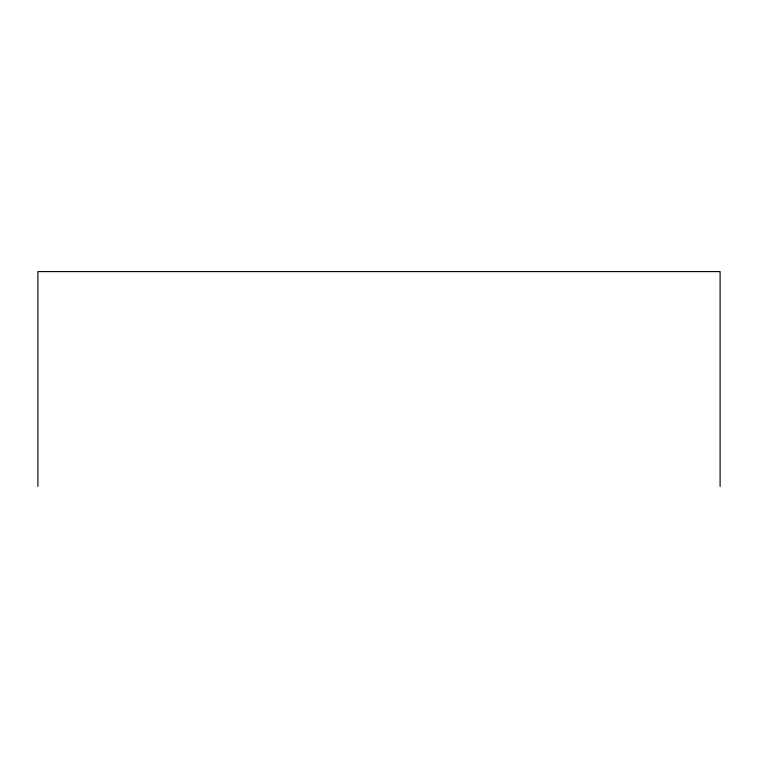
<?xml version="1.0" encoding="UTF-8"?>
<svg xmlns="http://www.w3.org/2000/svg" width="758" height="758" viewBox="0 0 758 758"><rect width="100%" height="100%" fill="white"/><g stroke="black" fill="none" stroke-linecap="round" stroke-linejoin="round"><path stroke-width="1.14" d="M720.1 486.399L720.1 271.601L37.9 271.601L37.9 486.399"/></g></svg>
